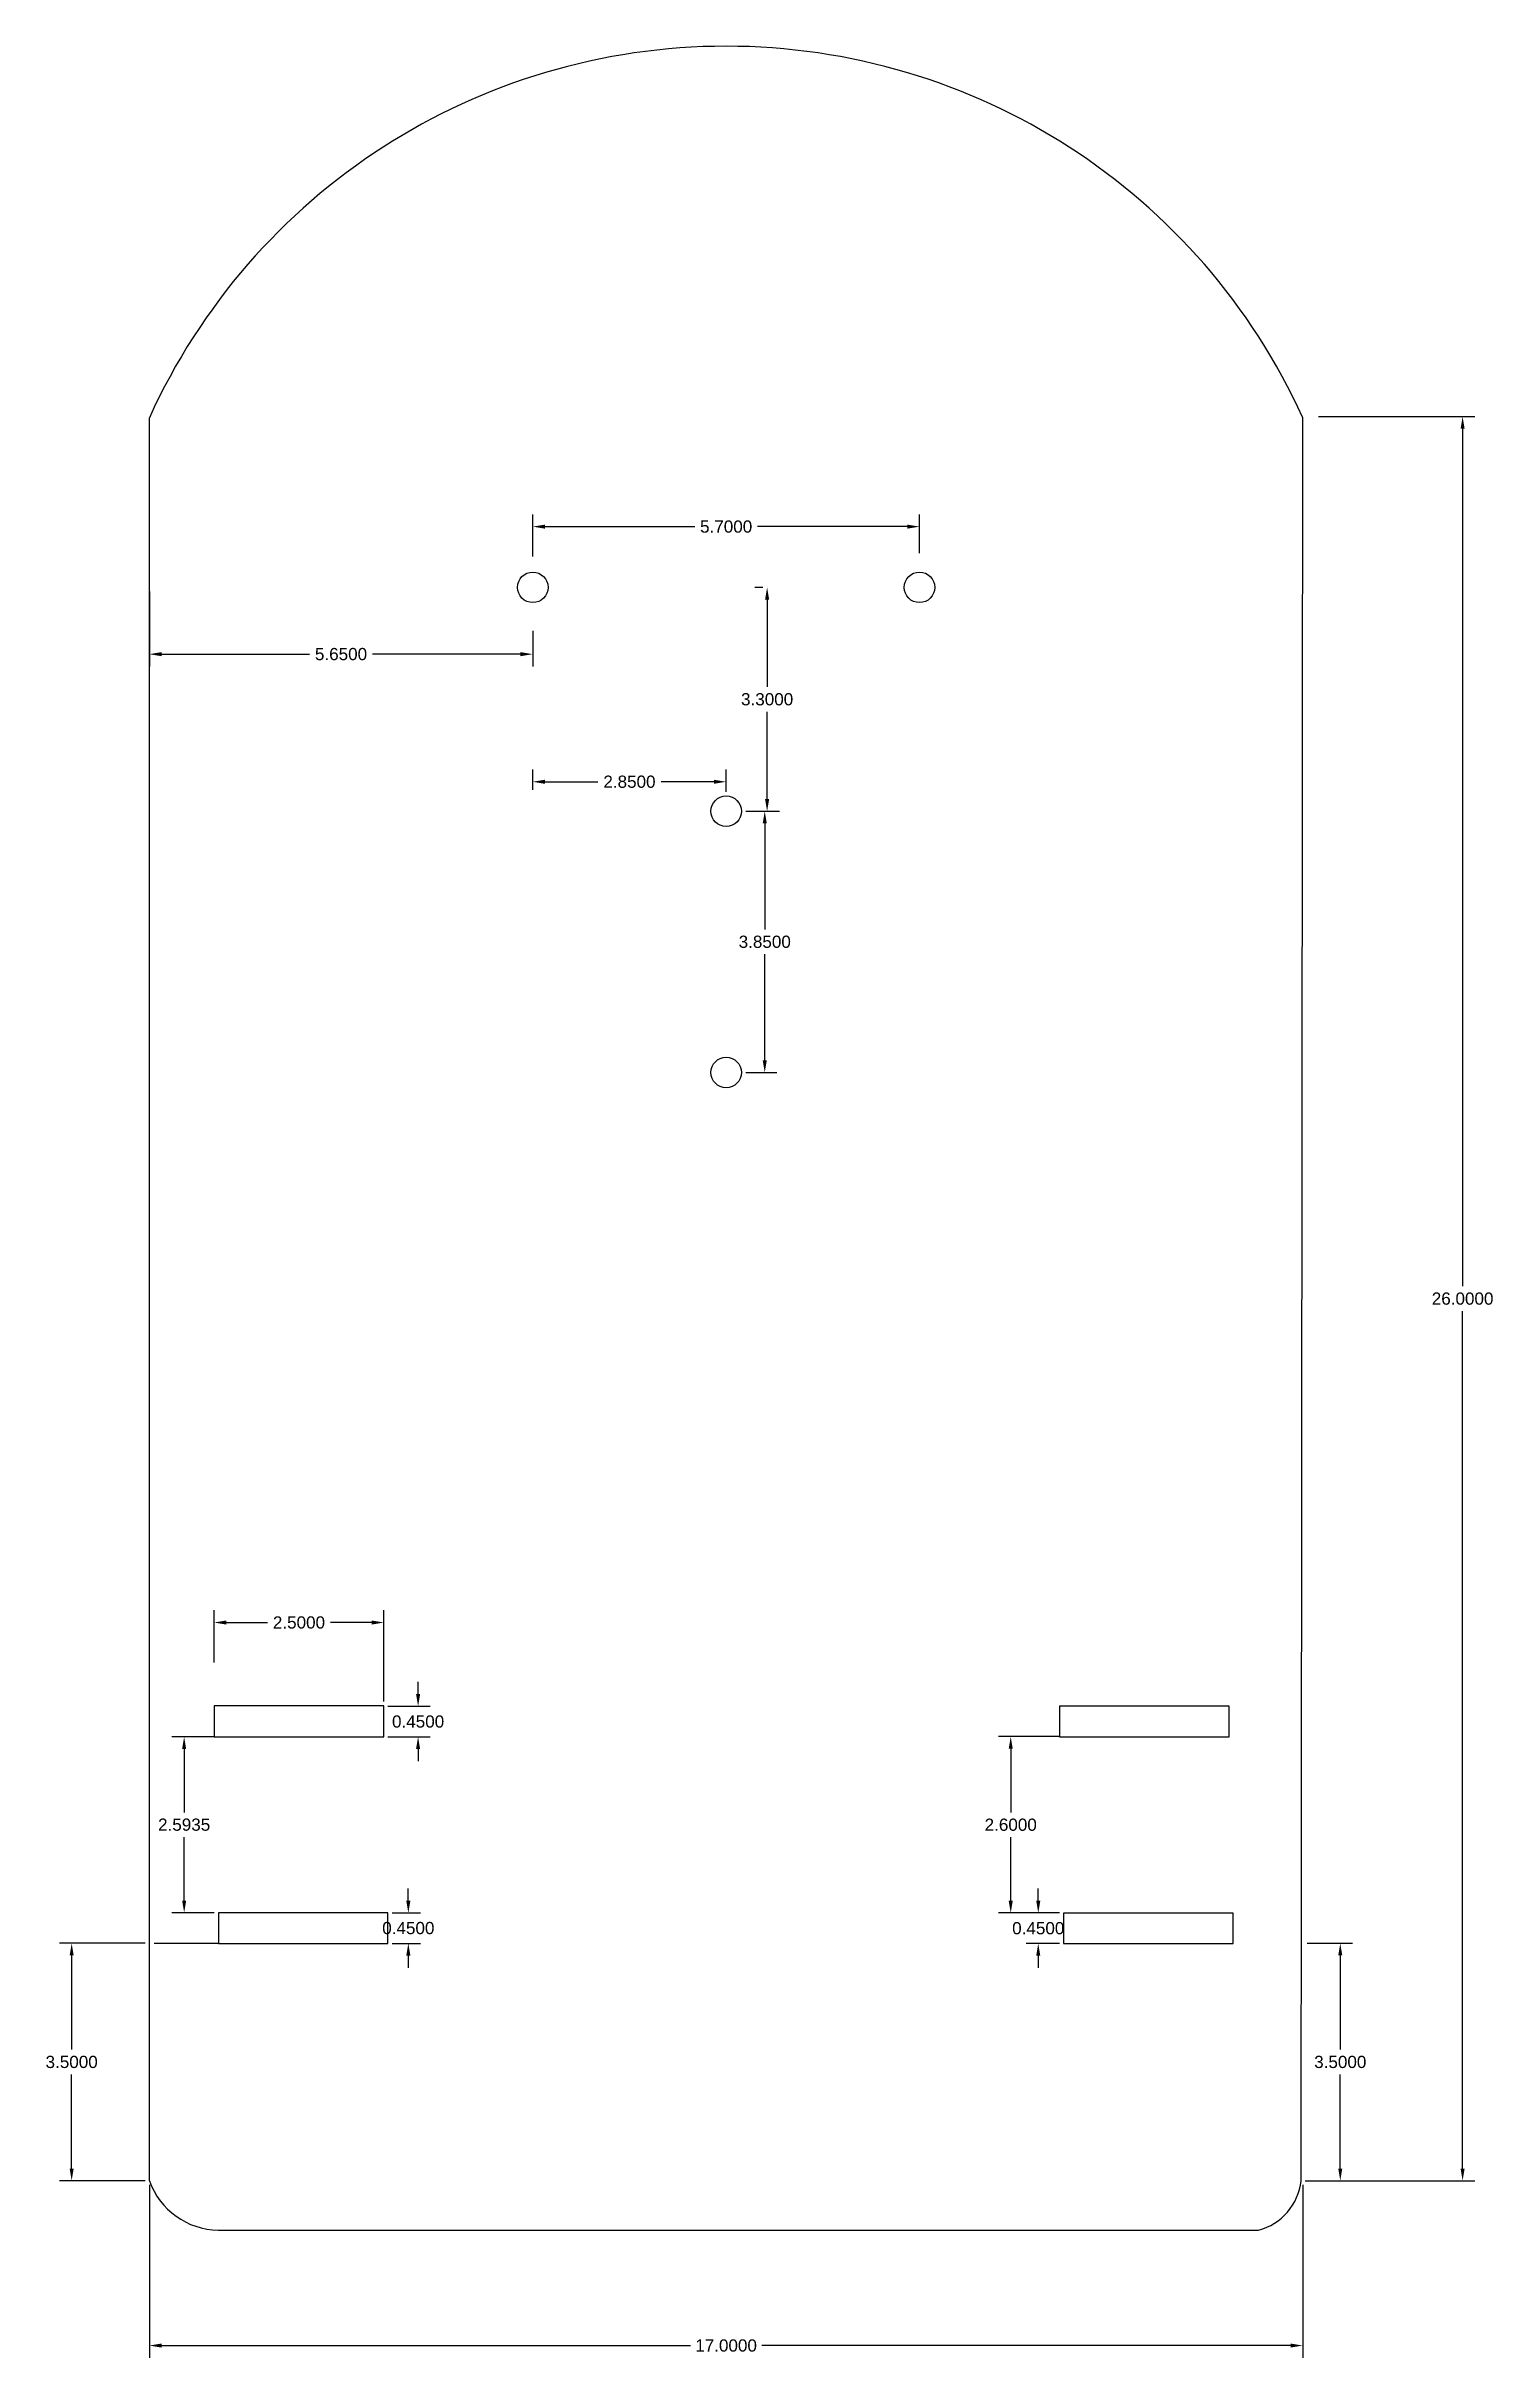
# Model space of a CAD drawing. Header units: inches. Extents: x 226.8 to 248.2, y 15.1 to 49.2.
import ezdxf

# ---------------------------------------------------------------- set-up
doc = ezdxf.new("R2010")
doc.units = ezdxf.units.IN
doc.header["$MEASUREMENT"] = 0
doc.styles.get("Standard").update_dxf_attribs({"font": 'arial.ttf'})
doc.dimstyles.get("Standard").update_dxf_attribs({"dimtxt": 0.18, "dimasz": 0.18, "dimexe": 0.18, "dimexo": 0.0625, "dimgap": 0.09, "dimtad": 0, "dimtih": 1, "dimtoh": 1, "dimdec": 4, "dimzin": 0, "dimdsep": 46, "dimtxsty": 'Standard', "dimcen": 0.09, "dimadec": 0, "dimazin": 0, "dimtfac": 1, "dimtdec": 4, "dimtofl": 0, "dimtmove": 0, "dimatfit": 3, "dimfxl": 1, "dimtolj": 1, "dimtzin": 0, "dimarcsym": 0})

# ---------------------------------------------------------------- blocks, each defined once
blk = doc.blocks.new('*D6')
at = {"color": 0, "lineweight": -2, "transparency": 16777216}
for p, q in [((229.316, 25.36), (229.316, 26.131)), ((229.496, 25.951), (230.101, 25.951)), ((231.636, 25.951), (231.03, 25.951)), ((231.816, 24.785), (231.816, 26.131))]:
    blk.add_line(p, q, dxfattribs=at)
at = {"color": 0, "transparency": 16777216}
for points in [[(229.496, 25.981), (229.496, 25.921), (229.316, 25.951)], [(231.636, 25.981), (231.636, 25.921), (231.816, 25.951)]]:
    blk.add_solid(points, dxfattribs=at)
at = {"layer": 'Defpoints', "color": 0, "transparency": 16777216}
for p in [(229.316, 25.951), (229.316, 25.297), (231.816, 24.722)]:
    blk.add_point(p, dxfattribs=at)
at = {"color": 0, "transparency": 16777216, "insert": (230.566, 25.951), "char_height": 0.18, "attachment_point": 5}
blk.add_mtext('\\A1;2.5000', dxfattribs=at)
blk = doc.blocks.new('*D10')
at = {"color": 0, "lineweight": -2, "transparency": 16777216}
for p, q in [((228.361, 17.662), (228.361, 15.115)), ((245.361, 17.662), (245.361, 15.115)), ((228.541, 15.295), (236.336, 15.295)), ((245.181, 15.295), (237.386, 15.295))]:
    blk.add_line(p, q, dxfattribs=at)
at = {"color": 0, "transparency": 16777216}
for points in [[(228.541, 15.325), (228.541, 15.265), (228.361, 15.295)], [(245.181, 15.325), (245.181, 15.265), (245.361, 15.295)]]:
    blk.add_solid(points, dxfattribs=at)
at = {"layer": 'Defpoints', "color": 0, "transparency": 16777216}
for p in [(228.361, 17.724), (245.361, 17.724), (245.361, 15.295)]:
    blk.add_point(p, dxfattribs=at)
at = {"color": 0, "transparency": 16777216, "insert": (236.861, 15.295), "char_height": 0.18, "attachment_point": 5}
blk.add_mtext('\\A1;17.0000', dxfattribs=at)
blk = doc.blocks.new('*D14')
at = {"color": 0, "lineweight": -2, "transparency": 16777216}
for p, q in [((245.591, 43.724), (247.896, 43.724)), ((247.716, 43.544), (247.716, 30.906)), ((247.716, 17.904), (247.716, 30.542)), ((245.398, 17.724), (247.896, 17.724))]:
    blk.add_line(p, q, dxfattribs=at)
at = {"color": 0, "transparency": 16777216}
for points in [[(247.686, 43.544), (247.746, 43.544), (247.716, 43.724)], [(247.686, 17.904), (247.746, 17.904), (247.716, 17.724)]]:
    blk.add_solid(points, dxfattribs=at)
at = {"layer": 'Defpoints', "color": 0, "transparency": 16777216}
for p in [(245.529, 43.724), (247.716, 43.724), (245.335, 17.724)]:
    blk.add_point(p, dxfattribs=at)
at = {"color": 0, "transparency": 16777216, "insert": (247.716, 30.724), "char_height": 0.18, "attachment_point": 5}
blk.add_mtext('\\A1;26.0000', dxfattribs=at)
blk = doc.blocks.new('*D17')
at = {"color": 0, "lineweight": -2, "transparency": 16777216}
for p, q in [((228.298, 21.224), (227.036, 21.224)), ((227.216, 21.044), (227.216, 19.656)), ((227.216, 17.904), (227.216, 19.292)), ((228.298, 17.724), (227.036, 17.724))]:
    blk.add_line(p, q, dxfattribs=at)
at = {"color": 0, "transparency": 16777216}
for points in [[(227.186, 21.044), (227.246, 21.044), (227.216, 21.224)], [(227.186, 17.904), (227.246, 17.904), (227.216, 17.724)]]:
    blk.add_solid(points, dxfattribs=at)
at = {"layer": 'Defpoints', "color": 0, "transparency": 16777216}
for p in [(227.216, 21.224), (228.361, 21.224), (228.361, 17.724)]:
    blk.add_point(p, dxfattribs=at)
at = {"color": 0, "transparency": 16777216, "insert": (227.216, 19.474), "char_height": 0.18, "attachment_point": 5}
blk.add_mtext('\\A1;3.5000', dxfattribs=at)
blk = doc.blocks.new('*D19')
at = {"color": 0, "lineweight": -2, "transparency": 16777216}
for p, q in [((229.316, 24.267), (228.694, 24.267)), ((228.874, 24.087), (228.874, 23.153)), ((228.874, 21.854), (228.874, 22.789)), ((229.316, 21.674), (228.694, 21.674))]:
    blk.add_line(p, q, dxfattribs=at)
at = {"color": 0, "transparency": 16777216}
for points in [[(228.844, 24.087), (228.904, 24.087), (228.874, 24.267)], [(228.844, 21.854), (228.904, 21.854), (228.874, 21.674)]]:
    blk.add_solid(points, dxfattribs=at)
at = {"layer": 'Defpoints', "color": 0, "transparency": 16777216}
for p in [(228.874, 24.267), (229.378, 24.267), (229.378, 21.674)]:
    blk.add_point(p, dxfattribs=at)
at = {"color": 0, "transparency": 16777216, "insert": (228.874, 22.971), "char_height": 0.18, "attachment_point": 5}
blk.add_mtext('\\A1;2.5935', dxfattribs=at)
blk = doc.blocks.new('*D20')
at = {"color": 0, "lineweight": -2, "transparency": 16777216}
for p, q in [((241.462, 21.85), (241.462, 22.03)), ((241.773, 21.67), (241.282, 21.67)), ((241.773, 21.22), (241.282, 21.22)), ((241.462, 21.04), (241.462, 20.86))]:
    blk.add_line(p, q, dxfattribs=at)
at = {"color": 0, "transparency": 16777216}
for points in [[(241.432, 21.85), (241.492, 21.85), (241.462, 21.67)], [(241.432, 21.04), (241.492, 21.04), (241.462, 21.22)]]:
    blk.add_solid(points, dxfattribs=at)
at = {"layer": 'Defpoints', "color": 0, "transparency": 16777216}
for p in [(241.462, 21.67), (241.836, 21.67), (241.836, 21.22)]:
    blk.add_point(p, dxfattribs=at)
at = {"color": 0, "transparency": 16777216, "insert": (241.462, 21.445), "char_height": 0.18, "attachment_point": 5}
blk.add_mtext('\\A1;0.4500', dxfattribs=at)
blk = doc.blocks.new('*D21')
at = {"color": 0, "lineweight": -2, "transparency": 16777216}
for p, q in [((241.773, 24.27), (240.876, 24.27)), ((241.056, 24.09), (241.056, 23.152)), ((241.056, 21.85), (241.056, 22.788)), ((241.773, 21.67), (240.876, 21.67))]:
    blk.add_line(p, q, dxfattribs=at)
at = {"color": 0, "transparency": 16777216}
for points in [[(241.026, 24.09), (241.086, 24.09), (241.056, 24.27)], [(241.026, 21.85), (241.086, 21.85), (241.056, 21.67)]]:
    blk.add_solid(points, dxfattribs=at)
at = {"layer": 'Defpoints', "color": 0, "transparency": 16777216}
for p in [(241.056, 24.27), (241.836, 24.27), (241.836, 21.67)]:
    blk.add_point(p, dxfattribs=at)
at = {"color": 0, "transparency": 16777216, "insert": (241.056, 22.97), "char_height": 0.18, "attachment_point": 5}
blk.add_mtext('\\A1;2.6000', dxfattribs=at)
blk = doc.blocks.new('*D23')
at = {"color": 0, "lineweight": -2, "transparency": 16777216}
for p, q in [((245.425, 21.224), (246.093, 21.224)), ((245.913, 21.044), (245.913, 19.656)), ((245.913, 17.904), (245.913, 19.292)), ((245.398, 17.724), (246.093, 17.724))]:
    blk.add_line(p, q, dxfattribs=at)
at = {"color": 0, "transparency": 16777216}
for points in [[(245.883, 21.044), (245.943, 21.044), (245.913, 21.224)], [(245.883, 17.904), (245.943, 17.904), (245.913, 17.724)]]:
    blk.add_solid(points, dxfattribs=at)
at = {"layer": 'Defpoints', "color": 0, "transparency": 16777216}
for p in [(245.363, 21.224), (245.913, 21.224), (245.335, 17.724)]:
    blk.add_point(p, dxfattribs=at)
at = {"color": 0, "transparency": 16777216, "insert": (245.913, 19.474), "char_height": 0.18, "attachment_point": 5}
blk.add_mtext('\\A1;3.5000', dxfattribs=at)
blk = doc.blocks.new('*D24')
at = {"color": 0, "lineweight": -2, "transparency": 16777216}
for p, q in [((232.178, 21.852), (232.178, 22.032)), ((231.94, 21.672), (232.358, 21.672)), ((231.94, 21.222), (232.358, 21.222)), ((232.178, 21.042), (232.178, 20.862))]:
    blk.add_line(p, q, dxfattribs=at)
at = {"color": 0, "transparency": 16777216}
for points in [[(232.148, 21.852), (232.208, 21.852), (232.178, 21.672)], [(232.148, 21.042), (232.208, 21.042), (232.178, 21.222)]]:
    blk.add_solid(points, dxfattribs=at)
at = {"layer": 'Defpoints', "color": 0, "transparency": 16777216}
for p in [(231.877, 21.672), (232.178, 21.672), (231.877, 21.222)]:
    blk.add_point(p, dxfattribs=at)
at = {"color": 0, "transparency": 16777216, "insert": (232.178, 21.447), "char_height": 0.18, "attachment_point": 5}
blk.add_mtext('\\A1;0.4500', dxfattribs=at)
blk = doc.blocks.new('*D25')
at = {"color": 0, "lineweight": -2, "transparency": 16777216}
for p, q in [((232.322, 24.896), (232.322, 25.076)), ((231.878, 24.716), (232.502, 24.716)), ((231.878, 24.266), (232.502, 24.266)), ((232.322, 24.086), (232.322, 23.906))]:
    blk.add_line(p, q, dxfattribs=at)
at = {"color": 0, "transparency": 16777216}
for points in [[(232.292, 24.896), (232.352, 24.896), (232.322, 24.716)], [(232.292, 24.086), (232.352, 24.086), (232.322, 24.266)]]:
    blk.add_solid(points, dxfattribs=at)
at = {"layer": 'Defpoints', "color": 0, "transparency": 16777216}
for p in [(231.816, 24.716), (232.322, 24.716), (231.816, 24.266)]:
    blk.add_point(p, dxfattribs=at)
at = {"color": 0, "transparency": 16777216, "insert": (232.322, 24.491), "char_height": 0.18, "attachment_point": 5}
blk.add_mtext('\\A1;0.4500', dxfattribs=at)
blk = doc.blocks.new('*D27')
at = {"color": 0, "lineweight": -2, "transparency": 16777216}
for p, q in [((228.361, 41.145), (228.361, 40.043)), ((234.011, 40.565), (234.011, 40.043)), ((228.541, 40.223), (230.723, 40.223)), ((233.831, 40.223), (231.649, 40.223))]:
    blk.add_line(p, q, dxfattribs=at)
at = {"color": 0, "transparency": 16777216}
for points in [[(228.541, 40.253), (228.541, 40.193), (228.361, 40.223)], [(233.831, 40.253), (233.831, 40.193), (234.011, 40.223)]]:
    blk.add_solid(points, dxfattribs=at)
at = {"layer": 'Defpoints', "color": 0, "transparency": 16777216}
for p in [(228.361, 41.207), (234.011, 40.628), (234.011, 40.223)]:
    blk.add_point(p, dxfattribs=at)
at = {"color": 0, "transparency": 16777216, "insert": (231.186, 40.223), "char_height": 0.18, "attachment_point": 5}
blk.add_mtext('\\A1;5.6500', dxfattribs=at)
blk = doc.blocks.new('*D28')
at = {"color": 0, "lineweight": -2, "transparency": 16777216}
for p, q in [((234.012, 41.66), (234.012, 42.282)), ((239.712, 41.712), (239.712, 42.282)), ((234.192, 42.102), (236.399, 42.102)), ((239.532, 42.102), (237.325, 42.102))]:
    blk.add_line(p, q, dxfattribs=at)
at = {"color": 0, "transparency": 16777216}
for points in [[(234.192, 42.132), (234.192, 42.072), (234.012, 42.102)], [(239.532, 42.132), (239.532, 42.072), (239.712, 42.102)]]:
    blk.add_solid(points, dxfattribs=at)
at = {"layer": 'Defpoints', "color": 0, "transparency": 16777216}
for p in [(239.712, 42.102), (234.012, 41.598), (239.712, 41.65)]:
    blk.add_point(p, dxfattribs=at)
at = {"color": 0, "transparency": 16777216, "insert": (236.862, 42.102), "char_height": 0.18, "attachment_point": 5}
blk.add_mtext('\\A1;5.7000', dxfattribs=at)
blk = doc.blocks.new('*D30')
at = {"color": 0, "lineweight": -2, "transparency": 16777216}
for p, q in [((234.012, 38.225), (234.012, 38.522)), ((236.862, 38.195), (236.862, 38.522)), ((234.192, 38.342), (234.972, 38.342)), ((236.682, 38.342), (235.902, 38.342))]:
    blk.add_line(p, q, dxfattribs=at)
at = {"color": 0, "transparency": 16777216}
for points in [[(234.192, 38.372), (234.192, 38.312), (234.012, 38.342)], [(236.682, 38.372), (236.682, 38.312), (236.862, 38.342)]]:
    blk.add_solid(points, dxfattribs=at)
at = {"layer": 'Defpoints', "color": 0, "transparency": 16777216}
for p in [(234.012, 38.162), (236.862, 38.342), (236.862, 38.133)]:
    blk.add_point(p, dxfattribs=at)
at = {"color": 0, "transparency": 16777216, "insert": (235.437, 38.342), "char_height": 0.18, "attachment_point": 5}
blk.add_mtext('\\A1;2.8500', dxfattribs=at)
blk = doc.blocks.new('*D31')
at = {"color": 0, "lineweight": -2, "transparency": 16777216}
for p, q in [((237.403, 41.207), (237.286, 41.207)), ((237.466, 41.027), (237.466, 39.739)), ((237.466, 38.087), (237.466, 39.375)), ((237.15, 37.907), (237.646, 37.907))]:
    blk.add_line(p, q, dxfattribs=at)
at = {"color": 0, "transparency": 16777216}
for points in [[(237.436, 41.027), (237.496, 41.027), (237.466, 41.207)], [(237.436, 38.087), (237.496, 38.087), (237.466, 37.907)]]:
    blk.add_solid(points, dxfattribs=at)
at = {"layer": 'Defpoints', "color": 0, "transparency": 16777216}
for p in [(237.466, 41.207), (237.087, 37.907), (237.466, 37.907)]:
    blk.add_point(p, dxfattribs=at)
at = {"color": 0, "transparency": 16777216, "insert": (237.466, 39.557), "char_height": 0.18, "attachment_point": 5}
blk.add_mtext('\\A1;3.3000', dxfattribs=at)
blk = doc.blocks.new('*D32')
at = {"color": 0, "lineweight": -2, "transparency": 16777216}
for p, q in [((237.15, 37.908), (237.611, 37.908)), ((237.431, 37.728), (237.431, 36.165)), ((237.431, 34.238), (237.431, 35.801)), ((237.15, 34.058), (237.611, 34.058))]:
    blk.add_line(p, q, dxfattribs=at)
at = {"color": 0, "transparency": 16777216}
for points in [[(237.401, 37.728), (237.461, 37.728), (237.431, 37.908)], [(237.401, 34.238), (237.461, 34.238), (237.431, 34.058)]]:
    blk.add_solid(points, dxfattribs=at)
at = {"layer": 'Defpoints', "color": 0, "transparency": 16777216}
for p in [(237.087, 37.908), (237.087, 34.058), (237.431, 34.058)]:
    blk.add_point(p, dxfattribs=at)
at = {"color": 0, "transparency": 16777216, "insert": (237.431, 35.983), "char_height": 0.18, "attachment_point": 5}
blk.add_mtext('\\A1;3.8500', dxfattribs=at)

msp = doc.modelspace()

# ---------------------------------------------------------------- linework, layer by layer
for p, q in [((228.36097, 17.72439), (228.36097, 43.70539)), ((245.33536, 17.72439), (245.36213, 43.70539)), ((229.37842, 21.22212), (228.43398, 21.22212)), ((229.37632, 16.99527), (244.7094, 16.99527))]:
    msp.add_line(p, q)
for points in [[(229.31666, 24.26604), (231.81553, 24.26604), (231.81553, 24.72237), (229.31666, 24.72237)], [(241.7754, 24.26715), (244.27427, 24.26715), (244.27427, 24.71653), (241.7754, 24.71653)], [(229.37842, 21.22212), (231.8773, 21.22212), (231.8773, 21.6738), (229.37842, 21.6738)], [(241.83592, 21.2204), (244.33479, 21.2204), (244.33479, 21.66979), (241.83592, 21.66979)]]:
    msp.add_lwpolyline(points, close=True)
for centre in [(234.01206, 41.20726), (239.71206, 41.20726), (236.86206, 37.90759), (236.86206, 34.05781)]:
    msp.add_circle(centre, 0.225)
for centre, radius, start, end in [((236.86155, 39.84735), 9.33512, 24.411258, 155.588742), ((229.3968, 18.09531), 1.10024, 199.702138, 268.933574), ((244.48801, 17.81859), 0.85257, 285.050876, 353.656249)]:
    msp.add_arc(centre, radius, start, end)

# ---------------------------------------------------------------- dimensions: what is measured, and where the dimension line sits
for base, p1, p2, picture, middle in [((247.71592, 43.72439), (245.33536, 17.72439), (245.5287, 43.72439), '*D14', (247.71592, 30.72439)), ((237.46599, 37.90726), (237.46599, 41.20726), (237.08706, 37.90726), '*D31', (237.46599, 39.55726)), ((237.43065, 34.05759), (237.08706, 37.90759), (237.08706, 34.05759), '*D32', (237.43065, 35.98259)), ((232.32206, 24.71604), (231.81553, 24.26604), (231.81553, 24.71604), '*D25', (232.32206, 24.49104)), ((228.87408, 24.26732), (229.37842, 21.6738), (229.37842, 24.26732), '*D19', (228.87408, 22.97056)), ((241.05556, 24.26979), (241.83592, 21.66979), (241.83592, 24.26979), '*D21', (241.05556, 22.96979)), ((232.17813, 21.67212), (231.8773, 21.22212), (231.8773, 21.67212), '*D24', (232.17813, 21.44712)), ((241.46243, 21.6704), (241.83592, 21.2204), (241.83592, 21.6704), '*D20', (241.46243, 21.4454)), ((227.21626, 21.22439), (228.36097, 17.72439), (228.36097, 21.22439), '*D17', (227.21626, 19.47439)), ((245.9132, 21.22439), (245.33536, 17.72439), (245.36261, 21.22439), '*D23', (245.9132, 19.47439))]:
    dim = msp.add_linear_dim(base=base, p1=p1, p2=p2, angle=90, dimstyle='Standard')
    dim.commit()
    dim.dimension.update_dxf_attribs({"geometry": picture, "text_midpoint": middle})
for base, p1, p2, picture, middle in [((239.71206, 42.102), (234.01206, 41.59777), (239.71206, 41.64958), '*D28', (236.86206, 42.102)), ((234.01097, 40.22292), (228.36097, 41.20726), (234.01097, 40.62762), '*D27', (231.18597, 40.22292)), ((229.31553, 25.95106), (231.81553, 24.72237), (229.31553, 25.29725), '*D6', (230.56553, 25.95106)), ((245.36097, 15.29496), (228.36097, 17.72439), (245.36097, 17.72439), '*D10', (236.86097, 15.29496))]:
    dim = msp.add_linear_dim(base=base, p1=p1, p2=p2, dimstyle='Standard')
    dim.commit()
    dim.dimension.update_dxf_attribs({"geometry": picture, "text_midpoint": middle})
dim = msp.add_linear_dim(base=(236.86206, 38.34224), p1=(234.01206, 38.16224), p2=(236.86206, 38.13259), dimstyle='Standard')
dim.commit()
dim.dimension.update_dxf_attribs({"geometry": '*D30', "text_midpoint": (235.43706, 38.34224), "dimtype": 160})

doc.saveas('drawing.dxf')
